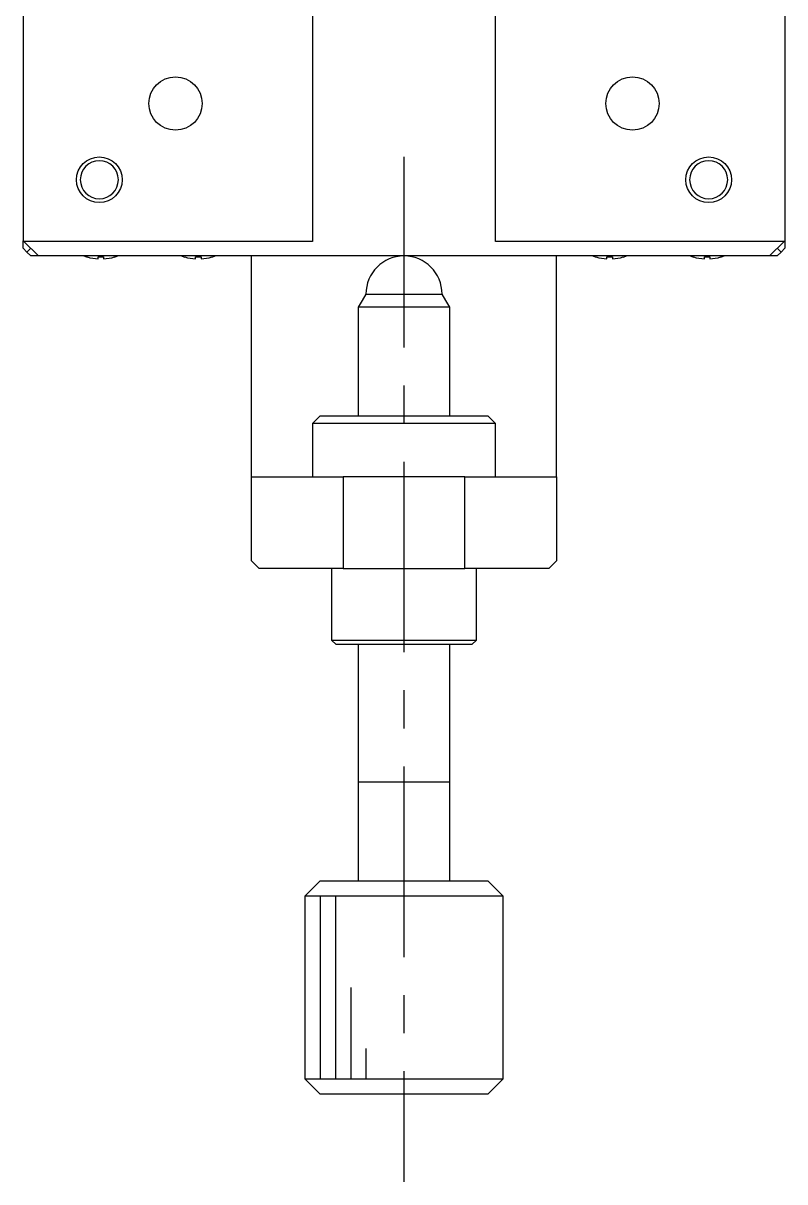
# Model space of a CAD drawing. Extents: x -323 to 349, y 90 to 610.
# Drawn here: x -94.9 to -44.9, y 437.6 to 513.6 of the extents above; entities that cross this region are included whole.
import ezdxf

# ---------------------------------------------------------------- set-up
doc = ezdxf.new("R2010")
doc.units = 0
doc.header["$LTSCALE"] = 10
doc.linetypes.add('CENTER', pattern=[2, 1.25, -0.25, 0.25, -0.25])
doc.layers.get('0').update_dxf_attribs({"linetype": 'CONTINUOUS'})
doc.layers.add('CENTER', color=1, linetype='CENTER')

msp = doc.modelspace()

# ---------------------------------------------------------------- linework, layer by layer
at = {"color": 7, "linetype": 'CONTINUOUS'}
for p, q in [((-94.854819, 573.328062), (-94.854819, 499.328062)), ((-44.854819, 573.328062), (-44.854819, 499.328062)), ((-75.854819, 563.328062), (-75.854819, 499.286302)), ((-63.854819, 499.286302), (-63.854819, 563.328062)), ((-94.854819, 498.828062), (-94.854819, 499.328062)), ((-94.854819, 499.328062), (-94.81306, 499.286302)), ((-94.854819, 498.828062), (-94.604819, 498.578062)), ((-94.81306, 499.286302), (-93.854819, 498.328062)), ((-75.854819, 499.286302), (-94.81306, 499.286302)), ((-94.354819, 498.828062), (-94.604819, 498.578062)), ((-44.896579, 499.286302), (-63.854819, 499.286302)), ((-45.854819, 498.328062), (-44.896579, 499.286302)), ((-45.104819, 498.578062), (-45.354819, 498.828062)), ((-45.104819, 498.578062), (-44.854819, 498.828062)), ((-44.896579, 499.286302), (-44.854819, 499.328062)), ((-44.854819, 499.328062), (-44.854819, 498.828062)), ((-94.604819, 498.578062), (-94.354819, 498.328062)), ((-93.854819, 498.328062), (-94.354819, 498.328062)), ((-45.854819, 498.328062), (-93.854819, 498.328062)), ((-90.643435, 498.253918), (-90.641181, 498.25854)), ((-89.934819, 498.25854), (-89.574819, 498.25854)), ((-89.934819, 498.138203), (-89.934819, 498.25854)), ((-89.574819, 498.25854), (-89.574819, 498.138203)), ((-88.868458, 498.25854), (-88.866204, 498.253918)), ((-84.243435, 498.253918), (-84.241181, 498.25854)), ((-83.534819, 498.25854), (-83.174819, 498.25854)), ((-83.534819, 498.138203), (-83.534819, 498.25854)), ((-83.174819, 498.25854), (-83.174819, 498.138203)), ((-82.468458, 498.25854), (-82.466204, 498.253918)), ((-79.854819, 483.828062), (-79.854819, 498.328062)), ((-59.854817, 483.828062), (-59.854817, 498.328062)), ((-57.243435, 498.253918), (-57.241181, 498.25854)), ((-56.534819, 498.25854), (-56.174819, 498.25854)), ((-56.534819, 498.138203), (-56.534819, 498.25854)), ((-56.174819, 498.25854), (-56.174819, 498.138203)), ((-55.468458, 498.25854), (-55.466204, 498.253918)), ((-50.843435, 498.253918), (-50.841181, 498.25854)), ((-50.134819, 498.25854), (-49.774819, 498.25854)), ((-50.134819, 498.138203), (-50.134819, 498.25854)), ((-49.774819, 498.25854), (-49.774819, 498.138203)), ((-49.068458, 498.25854), (-49.066204, 498.253918)), ((-45.354819, 498.328062), (-45.854819, 498.328062)), ((-45.354819, 498.328062), (-45.104819, 498.578062)), ((-72.354819, 495.828062), (-72.604819, 495.395049)), ((-72.354819, 495.828062), (-67.354819, 495.828062)), ((-67.104819, 495.395049), (-67.354819, 495.828062)), ((-72.604819, 495.395049), (-72.854819, 494.962037)), ((-66.854819, 494.962037), (-72.854819, 494.962037)), ((-72.854819, 494.962037), (-72.854819, 487.828081)), ((-66.854819, 494.962037), (-67.104819, 495.395049)), ((-66.854819, 487.828081), (-66.854819, 494.962037)), ((-75.354819, 487.828062), (-75.854819, 487.328062)), ((-63.854819, 487.328062), (-75.854819, 487.328062)), ((-75.854819, 487.328062), (-75.854819, 483.828062)), ((-75.354819, 487.828062), (-64.354819, 487.828062)), ((-75.354819, 487.828062), (-72.854819, 487.828062)), ((-66.854819, 487.828062), (-64.354819, 487.828062)), ((-63.854819, 487.328062), (-64.354819, 487.828062)), ((-63.854819, 483.828062), (-63.854819, 487.328062)), ((-79.854819, 483.828062), (-73.854819, 483.828062)), ((-79.854819, 478.328062), (-79.854819, 483.828062)), ((-73.854819, 483.828062), (-73.854819, 477.828062)), ((-69.854819, 483.828062), (-73.854819, 483.828062)), ((-65.854819, 483.828062), (-69.854819, 483.828062)), ((-65.854819, 477.828062), (-65.854819, 483.828062)), ((-65.854819, 483.828062), (-59.854817, 483.828062)), ((-59.854817, 483.828062), (-59.854819, 478.328062)), ((-79.854819, 478.328062), (-79.354819, 477.828062)), ((-60.354819, 477.828062), (-59.854819, 478.328062)), ((-73.854819, 477.828062), (-79.354819, 477.828062)), ((-74.604819, 477.828062), (-74.604819, 473.128062)), ((-73.854819, 477.828062), (-65.854819, 477.828062)), ((-60.354819, 477.828062), (-65.854819, 477.828062)), ((-65.104819, 473.128062), (-65.104819, 477.828062)), ((-74.604819, 473.128062), (-65.104819, 473.128062)), ((-74.604819, 473.128062), (-74.304819, 472.828062)), ((-65.404819, 472.828062), (-65.104819, 473.128062)), ((-65.404819, 472.828062), (-74.304819, 472.828062)), ((-72.854819, 472.828043), (-72.854819, 463.828062)), ((-66.854819, 463.828062), (-66.854819, 472.828043)), ((-72.854824, 463.828062), (-66.854814, 463.828062)), ((-72.854819, 463.833062), (-72.854819, 463.828062)), ((-72.854819, 463.828062), (-72.854819, 463.823062)), ((-72.854819, 463.828062), (-72.854819, 457.328062)), ((-66.854819, 463.828062), (-66.854819, 463.833062)), ((-66.854819, 463.823062), (-66.854819, 463.828062)), ((-66.854819, 457.328062), (-66.854819, 463.828062)), ((-75.354819, 457.328062), (-76.354819, 456.328062)), ((-75.354819, 457.328062), (-64.354819, 457.328062)), ((-63.354819, 456.328062), (-64.354819, 457.328062)), ((-63.354819, 456.328062), (-76.354819, 456.328062)), ((-76.354819, 456.328062), (-76.354819, 444.328062)), ((-63.354819, 444.328062), (-63.354819, 456.328062)), ((-76.354819, 444.328062), (-63.355086, 444.328062)), ((-76.354819, 444.328062), (-75.354819, 443.328062)), ((-64.354819, 443.328062), (-63.354819, 444.328062)), ((-63.355086, 444.328062), (-63.354819, 444.328062)), ((-64.355045, 443.328062), (-75.354819, 443.328062))]:
    msp.add_line(p, q, dxfattribs=at)
at = {"color": 3, "linetype": 'CONTINUOUS'}
for p, q in [((-75.354819, 456.328062), (-75.354819, 444.328062)), ((-74.354819, 456.328062), (-74.354819, 444.328062)), ((-73.354819, 450.328062), (-73.354819, 444.328062)), ((-72.354819, 446.328062), (-72.354819, 444.328062))]:
    msp.add_line(p, q, dxfattribs=at)
at = {"color": 7, "linetype": 'CONTINUOUS'}
for centre in [(-84.854819, 508.328062), (-54.854819, 508.328062)]:
    msp.add_circle(centre, 1.75, dxfattribs=at)
at = {"color": 3, "linetype": 'CONTINUOUS'}
for centre in [(-89.854819, 503.328062), (-49.854819, 503.328062)]:
    msp.add_circle(centre, 1.5, dxfattribs=at)
for centre, start, end in [((-89.854819, 503.328062), 90, 270), ((-89.854819, 503.328062), 0, 90), ((-49.854819, 503.328062), 90, 270), ((-49.854819, 503.328062), 0, 90), ((-89.854819, 503.328062), 270, 0), ((-49.854819, 503.328062), 270, 0)]:
    msp.add_arc(centre, 1.25, start, end, dxfattribs=at)
at = {"color": 7, "linetype": 'CONTINUOUS'}
for centre, radius, start, end in [((-89.854819, 503.328062), 1.25, 90, 270), ((-89.854819, 503.328062), 1.25, 90, 270), ((-89.854819, 503.328062), 1.25, 0, 90), ((-89.854819, 503.328062), 1.25, 0, 90), ((-49.854819, 503.328062), 1.25, 90, 270), ((-49.854819, 503.328062), 1.25, 90, 270), ((-49.854819, 503.328062), 1.25, 0, 90), ((-49.854819, 503.328062), 1.25, 0, 90), ((-89.854819, 503.328062), 1.25, 270, 0), ((-89.854819, 503.328062), 1.25, 270, 0), ((-49.854819, 503.328062), 1.25, 270, 0), ((-49.854819, 503.328062), 1.25, 270, 0), ((-89.754819, 501.328062), 3.2, 249.635865, 253.877467), ((-89.754819, 501.328062), 3.194933, 253.893288, 266.770291), ((-89.754819, 501.328062), 3.194933, 273.229709, 286.106712), ((-89.754819, 501.328062), 3.2, 286.122533, 290.364135), ((-83.354819, 501.328062), 3.2, 249.635865, 253.877467), ((-83.354819, 501.328062), 3.194933, 253.893288, 266.770291), ((-83.354819, 501.328062), 3.194933, 273.229709, 286.106712), ((-83.354819, 501.328062), 3.2, 286.122533, 290.364135), ((-69.854819, 495.828062), 2.5, 90, 180), ((-69.854819, 495.828062), 2.5, 0, 90), ((-56.354819, 501.328062), 3.2, 249.635865, 253.877467), ((-56.354819, 501.328062), 3.194933, 253.893288, 266.770291), ((-56.354819, 501.328062), 3.194933, 273.229709, 286.106712), ((-56.354819, 501.328062), 3.2, 286.122533, 290.364135), ((-49.954819, 501.328062), 3.2, 249.635865, 253.877467), ((-49.954819, 501.328062), 3.194933, 253.893288, 266.770291), ((-49.954819, 501.328062), 3.194933, 273.229709, 286.106712), ((-49.954819, 501.328062), 3.2, 286.122533, 290.364135)]:
    msp.add_arc(centre, radius, start, end, dxfattribs=at)
at = {"layer": 'CENTER', "color": 1, "linetype": 'CENTER'}
msp.add_line((-69.854819, 504.828062), (-69.854819, 437.578062), dxfattribs=at)

doc.saveas('drawing.dxf')
